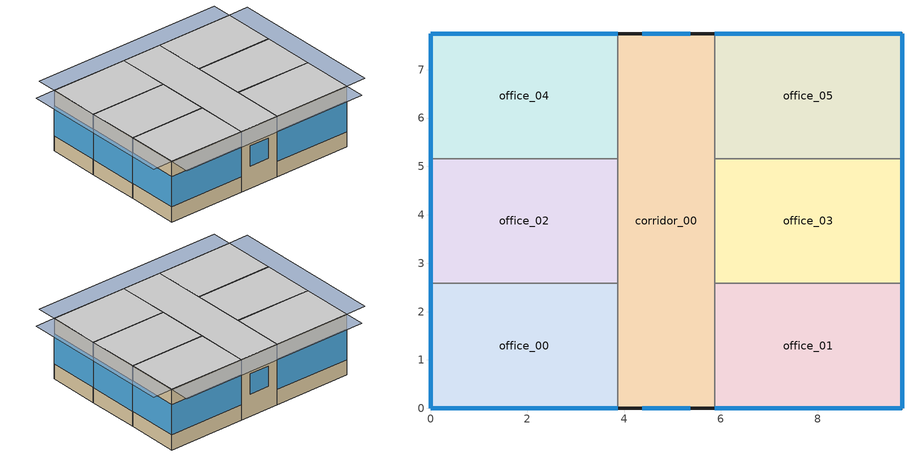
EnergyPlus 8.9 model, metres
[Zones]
office_00
 floor adiabatic (Interior Floor): 3.87,2.58 3.87,0 0,0 0,2.58 z0
 wall outside (Exterior Wall): 0,2.58 0,0 3.87,0 z0:3
 wall to office_02 (Interior Wall): 3.87,2.58 0,2.58 z0:3
 wall to corridor_00 (Interior Wall): 3.87,0 3.87,2.58 z0:3
 window (glass_construction_office_00): 0,2.58 0,0 / 0,0 3.87,0 z0.75:2.25
 ceiling adiabatic (Interior Ceiling): 0,2.58 0,0 3.87,0 3.87,2.58 z3
office_01
 floor adiabatic (Interior Floor): 9.75,2.58 9.75,0 5.87,0 5.87,2.58 z0
 wall outside (Exterior Wall): 5.87,0 9.75,0 9.75,2.58 z0:3
 wall to office_03 (Interior Wall): 9.75,2.58 5.87,2.58 z0:3
 wall to corridor_00 (Interior Wall): 5.87,2.58 5.87,0 z0:3
 window (glass_construction_office_01): 9.75,0 9.75,2.58 / 5.88,0 9.74,0 z0.75:2.25
 ceiling adiabatic (Interior Ceiling): 5.87,2.58 5.87,0 9.75,0 9.75,2.58 z3
office_02
 floor adiabatic (Interior Floor): 3.87,5.16 3.87,2.58 0,2.58 0,5.16 z0
 wall outside (Exterior Wall): 0,5.16 0,2.58 z0:3
 wall to office_04 (Interior Wall): 3.87,5.16 0,5.16 z0:3
 wall to corridor_00 (Interior Wall): 3.87,2.58 3.87,5.16 z0:3
 window (glass_construction_office_02): 0,5.16 0,2.58 z0.75:2.25
 ceiling adiabatic (Interior Ceiling): 0,5.16 0,2.58 3.87,2.58 3.87,5.16 z3
office_03
 floor adiabatic (Interior Floor): 9.75,5.16 9.75,2.58 5.87,2.58 5.87,5.16 z0
 wall outside (Exterior Wall): 9.75,2.58 9.75,5.16 z0:3
 wall to office_05 (Interior Wall): 9.75,5.16 5.87,5.16 z0:3
 wall to corridor_00 (Interior Wall): 5.87,5.16 5.87,2.58 z0:3
 window (glass_construction_office_03): 9.75,2.58 9.75,5.16 z0.75:2.25
 ceiling adiabatic (Interior Ceiling): 5.87,5.16 5.87,2.58 9.75,2.58 9.75,5.16 z3
office_04
 floor adiabatic (Interior Floor): 3.87,7.75 3.87,5.16 0,5.16 0,7.75 z0
 wall outside (Exterior Wall): 3.87,7.75 0,7.75 0,5.16 z0:3
 wall to corridor_00 (Interior Wall): 3.87,5.16 3.87,7.75 z0:3
 window (glass_construction_office_04): 0,7.74 0,5.17 / 3.87,7.75 0,7.75 z0.75:2.25
 ceiling adiabatic (Interior Ceiling): 0,7.75 0,5.16 3.87,5.16 3.87,7.75 z3
office_05
 floor adiabatic (Interior Floor): 9.75,7.75 9.75,5.16 5.87,5.16 5.87,7.75 z0
 wall outside (Exterior Wall): 9.75,5.16 9.75,7.75 5.87,7.75 z0:3
 wall to corridor_00 (Interior Wall): 5.87,7.75 5.87,5.16 z0:3
 window (glass_construction_office_05): 9.75,5.17 9.75,7.74 / 9.74,7.75 5.88,7.75 z0.75:2.25
 ceiling adiabatic (Interior Ceiling): 5.87,7.75 5.87,5.16 9.75,5.16 9.75,7.75 z3
corridor_00
 floor adiabatic (Interior Floor): 5.87,7.75 5.87,0 3.87,0 3.87,7.75 z0
 wall outside (Exterior Wall): 5.87,7.75 3.87,7.75 / 3.87,0 5.87,0 z0:3
 window (Exterior Window): 5.37,7.75 4.37,7.75 / 4.37,0 5.37,0 z1.1:2.1
 ceiling adiabatic (Interior Ceiling): 3.87,7.75 3.87,0 5.87,0 5.87,7.75 z3
shading: 0,8.75 0,7.75 9.75,7.75 9.75,8.75 z3; 10.75,7.75 9.75,7.75 9.75,0 10.75,0 z3; 9.75,-1 9.75,0 0,0 0,-1 z3; -1,0 0,0 0,7.75 -1,7.75 z3
[Site:GroundTemperature:BuildingSurface]
21.45, 21.32, 20.79, 20.2, 18.93, 18.12, 17.72, 17.82, 18.41, 19.29, 20.28, 21.05
[Building]
teste_noafn: Loads convergence tolerance value=0.04; Maximum number of warmup days=25; North axis=0; Solar distribution=FullInteriorAndExterior; Temperature convergence tolerance value=0.4; Terrain=City
[Material:AirGap]
CavidadeBloco:CamaradeAr(20-50mm): Thermal resistance=0.144273
[Construction]
Interior Floor: ForroGesso(30mm), LajeMacicaConcreto(100mm), PisoCeramico(10mm)
Interior Ceiling: PisoCeramico(10mm), LajeMacicaConcreto(100mm), ForroGesso(30mm)
Interior Wall; Exterior Wall: ArgamassaReboco(25mm), Ceram Tij 8 fur circ (10 cm), CavidadeBloco:CamaradeAr(20-50mm), Ceram Tij 8 fur circ (10 cm), ArgamassaReboco(25mm)
Exterior Window: Clear 3mm
glass_construction_office_00: glass_material_office_00
glass_construction_office_01: glass_material_office_01
glass_construction_office_02: glass_material_office_02
glass_construction_office_03: glass_material_office_03
glass_construction_office_04: glass_material_office_04
glass_construction_office_05: glass_material_office_05
[WindowMaterial:SimpleGlazingSystem] U factor=5.7
Name | Solar heat gain coefficient
Clear 3mm | 0.8
glass_material_office_00; glass_material_office_01; glass_material_office_02; glass_material_office_03; glass_material_office_04; glass_material_office_05 | 0.5
[Material] Roughness=Rough; Thermal absorptance=0.9
Name | Conductivity | Density | Solar absorptance | Specific heat | Thickness | Visible absorptance
ArgamassaReboco(25mm) | 1.15 | 2000 | 0.5 | 1000 | 0.025 | 0.7
Ceram Tij 8 fur circ (10 cm) | 0.9 | 1103 |  | 920 | 0.033
ForroGesso(30mm) | 0.35 | 750 | 0.2 | 840 | 0.02 | 0.2
LajeMacicaConcreto(100mm) | 1.75 | 2200 | 0.7 | 1000 | 0.1 | 0.7
PisoCeramico(10mm) | 0.9 | 1600 | 0.6 | 920 | 0.01 | 0.6
[ZoneInfiltration:DesignFlowRate]
corr_infiltration: Zone or zonelist=corridor_00; Design flow rate calculation method=AirChanges/Hour; Schedule=Sch_Ocupacao; Air changes per hour=30
[Zone] Multiplier=1
office_00; office_01; office_02; office_03; office_04; office_05; corridor_00
[People] Activity level schedule=Sch_Atividade; Fraction radiant=0.3; Number of people calculation method=People/Area; Number of people schedule=Sch_Ocupacao; People per zone floor area=0.5; Sensible heat fraction=Autocalculate
Name | Zone or zonelist
people_office_00 | office_00
people_office_01 | office_01
people_office_02 | office_02
people_office_03 | office_03
people_office_04 | office_04
people_office_05 | office_05
[Schedule:Compact]
Sch_Atividade: Through: 12/31, For: alldays, Until: 24:00, 120
Sch_Ocupacao: Through: 12/31, For: Weekdays, Until: 08:00, 0, Until: 18:00, 1, Until: 24:00, 0, For: allotherdays, Until: 24:00, 0
[AirflowNetwork:MultiZone:Component:DetailedOpening] Air mass flow exponent when opening is closed=0.65; Discharge coefficient for opening factor 1=0.001; Discharge coefficient for opening factor 2=0.6; Extra crack length or height of pivoting axis=0; Height factor for opening factor 1=0; Height factor for opening factor 2=1; Number of sets of opening factor data=2; Opening factor 1=0; Opening factor 2=1; Start height factor for opening factor 1=0; Start height factor for opening factor 2=0; Type of rectangular large vertical opening lvo=NonPivoted; Width factor for opening factor 1=0; Width factor for opening factor 2=0.6
Name | Air mass flow coefficient when opening is closed
Janela | 0.0001
Porta | 5e-05
